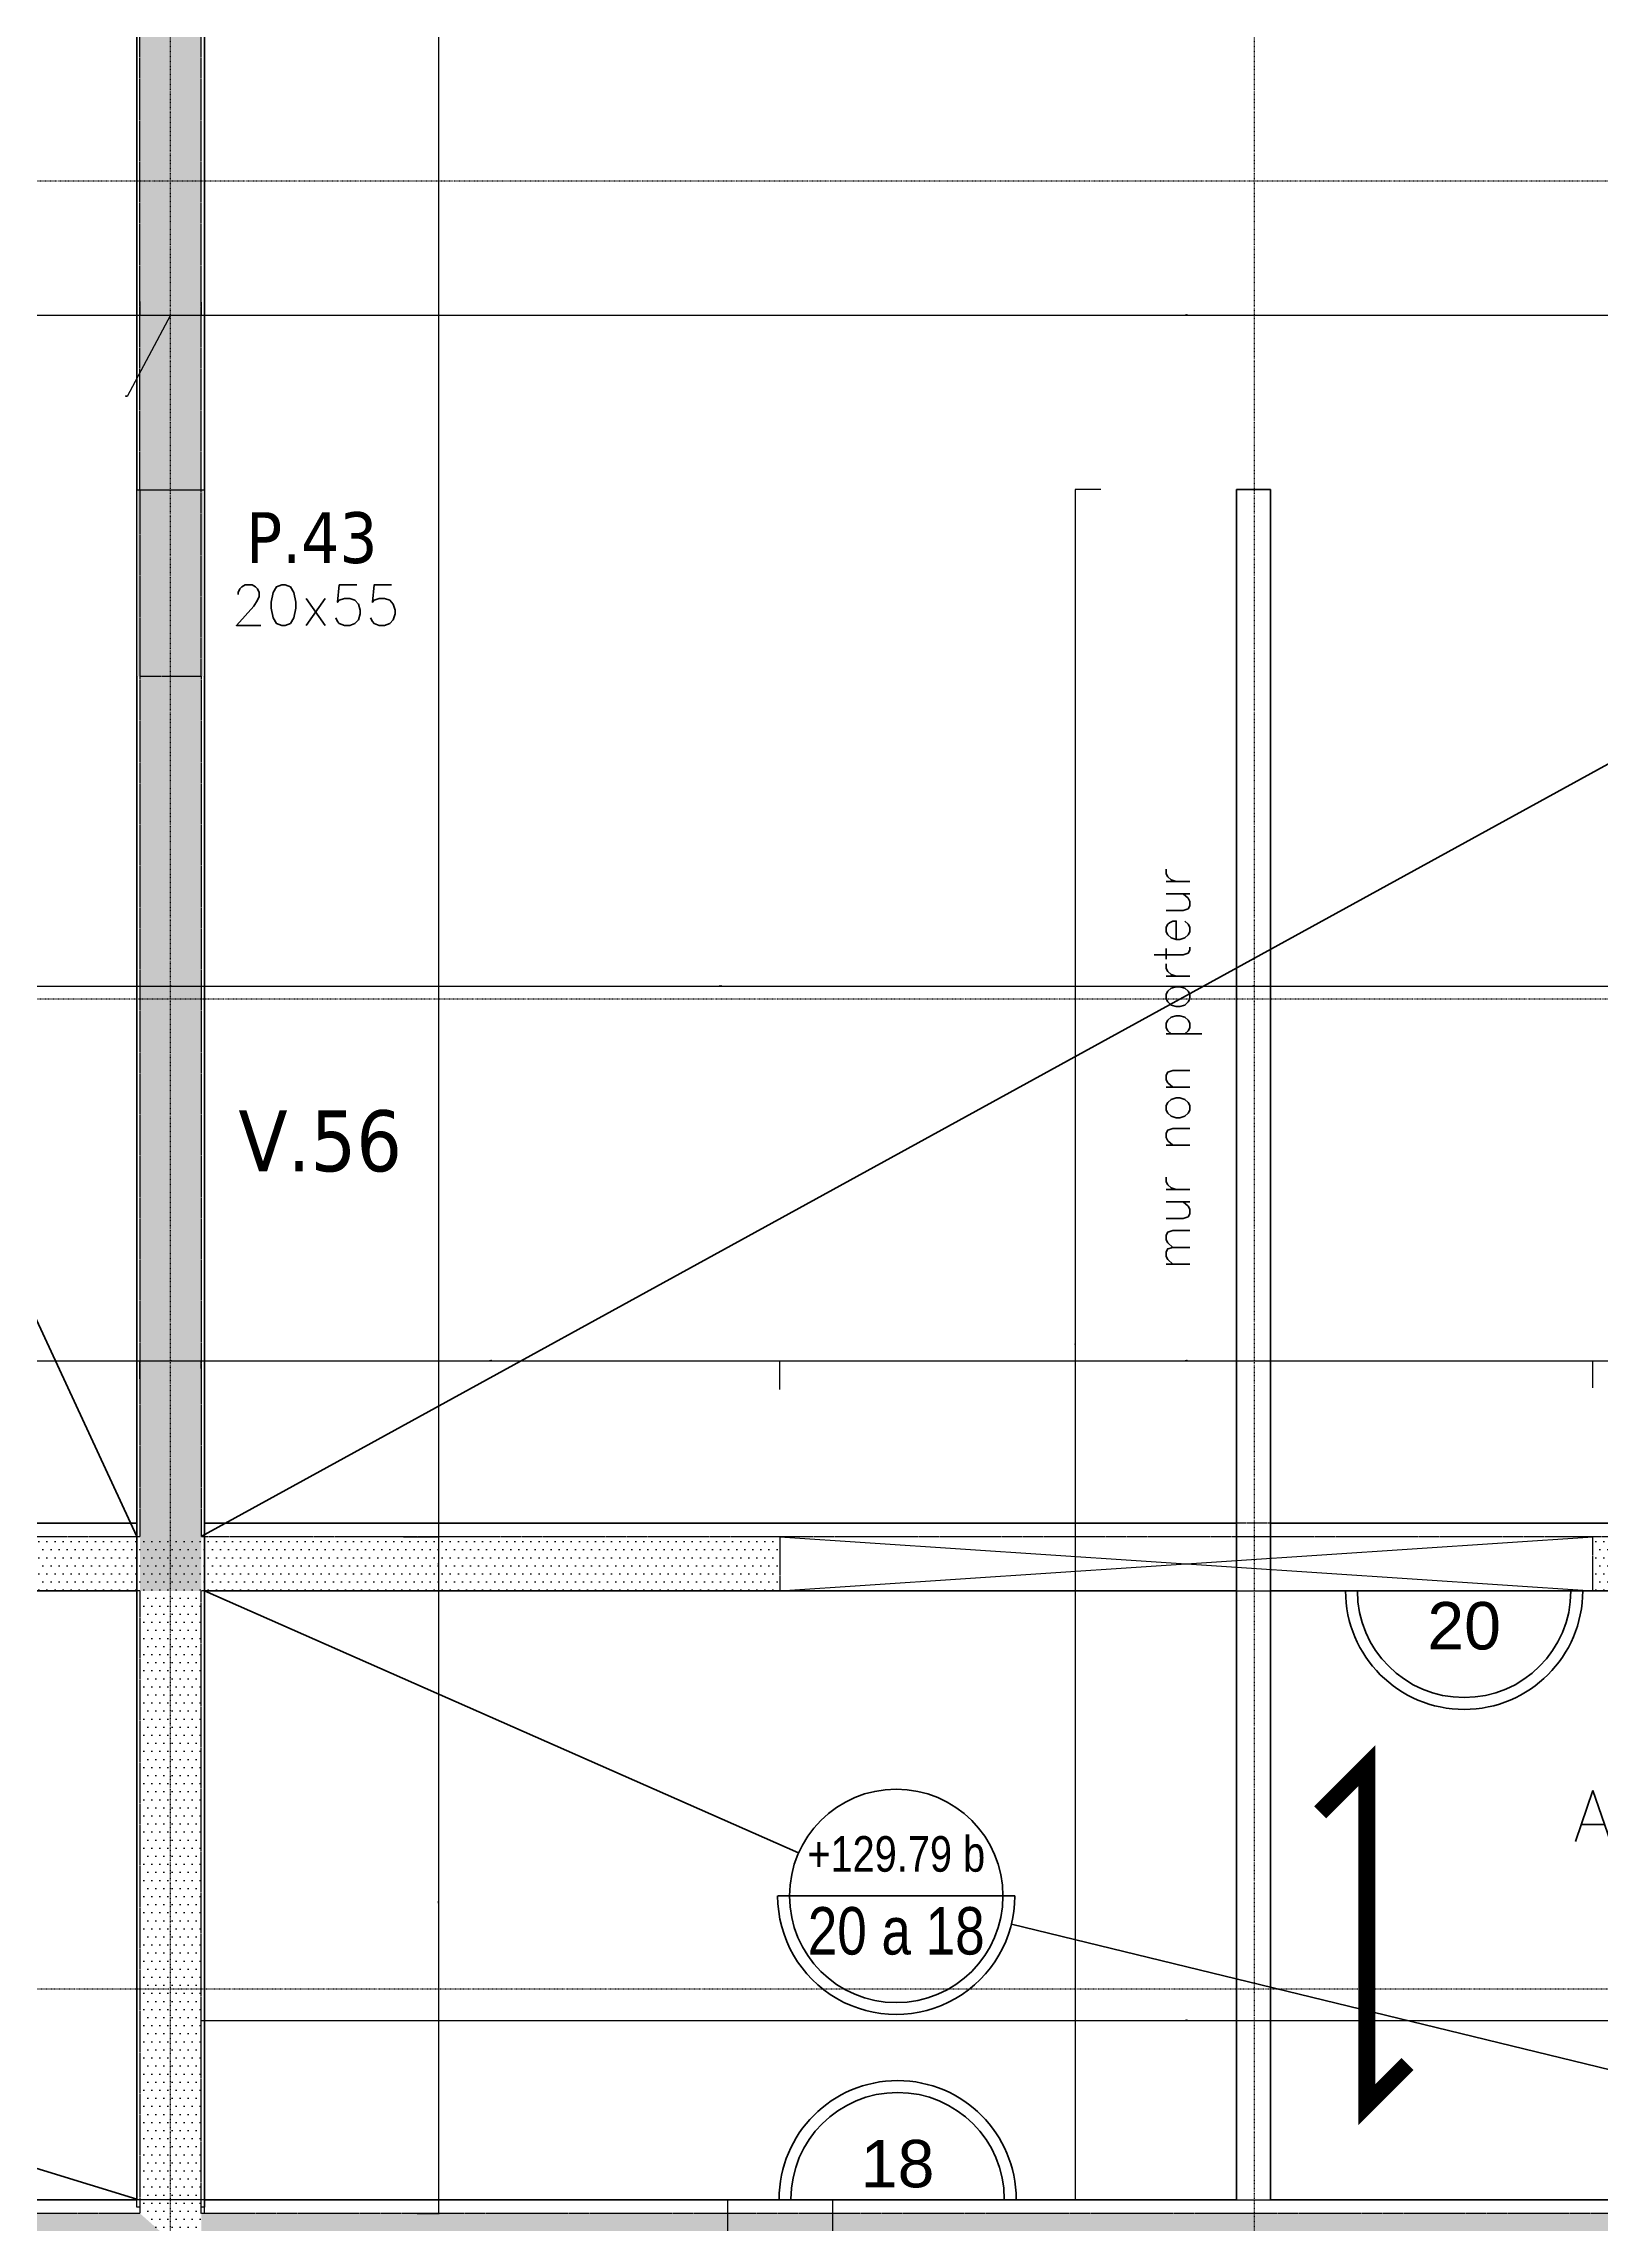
# Model space of a CAD drawing. Extents: x -12912 to 27386, y 1818 to 8189.
# Drawn here: x 2899 to 3359, y 5897 to 6540 of the extents above; entities that cross this region are included whole.
import ezdxf

# ---------------------------------------------------------------- set-up
doc = ezdxf.new("R2010")
doc.units = 0
doc.header["$MEASUREMENT"] = 0
for name, pattern in [('CACHE2', [4.7625, 3.175, -1.5875]), ('GrDotted', [0.4, 0.1, -0.1, 0.1, -0.1]), ('GrFeatureAxis', [0.85, 0.25, -0.2, 0.1, -0.2, 0.1]), ('STRICHPUNKT2_S11', [0.9, 0.7, -0.1, 0, -0.1])]:
    doc.linetypes.add(name, pattern=pattern)
doc.layers.get('0').update_dxf_attribs({"linetype": 'CONTINUOUS'})
doc.layers.get('DEFPOINTS').update_dxf_attribs({"linetype": 'CONTINUOUS'})
for name, color, linetype in [('K_ENT_M_Building_Coffrage PH Sous sol', 7, 'CONTINUOUS'), ('préfa v', 2, 'CONTINUOUS'), ('STR_AXES_REPERE', 1, 'CONTINUOUS'), ('STR_COTATION', 1, 'CONTINUOUS'), ('STR_OPENING', 161, 'CONTINUOUS'), ('STR_SURCH', 9, 'CACHE2'), ('STR_TXT', 102, 'CONTINUOUS'), ('STR_TXT_V', 102, 'CONTINUOUS')]:
    doc.layers.add(name, color=color, linetype=linetype)
for name, color, linetype, lineweight in [('STR_AXES', 4, 'STRICHPUNKT2_S11', 25), ('STR_dob_dalles', 130, 'CONTINUOUS', 35), ('STR_POUTRES', 102, 'CONTINUOUS', 35), ('STR_VOILES', 6, 'CONTINUOUS', 70)]:
    doc.layers.add(name, color=color, linetype=linetype, lineweight=lineweight)
doc.styles.add('EPAIS', font='TAHOMA.TTF')
doc.styles.add('FIN', font='romans.shx')
doc.styles.add('GrAnnotations', font='simplex.shx', dxfattribs={"height": 0.15})
doc.styles.add('GrDimensions', font='simplex.shx')
doc.dimstyles.new('GrDimensions', dxfattribs={"dimtxt": 0.09, "dimasz": 0.05, "dimexe": 0.07, "dimexo": 0, "dimgap": 0.05, "dimtad": 1, "dimzin": 0, "dimdsep": 46, "dimtxsty": 'GrDimensions', "dimblk": 'ARCHTICK', "dimblk1": 'ARCHTICK', "dimblk2": 'ARCHTICK', "dimcen": 0.09, "dimadec": 0, "dimazin": 0, "dimtfac": 1, "dimtdec": 4, "dimtmove": 0, "dimatfit": 3, "dimldrblk": 'OPEN30', "dimfxl": 0, "dimtolj": 1, "dimtzin": 0, "dimarcsym": 0})
pattern_1 = [(0, (5243.0074, 5883.9378), (1.190625, 2.38125), [0, -2.38125])]

# ---------------------------------------------------------------- blocks, each defined once
blk = doc.blocks.new('_ArchTick')
at = {"color": 0, "linetype": 'ByBlock', "const_width": 0.15}
blk.add_lwpolyline([(-0.5, -0.5), (0.5, 0.5)], dxfattribs=at)
blk = doc.blocks.new('*D128')
at = {"layer": 'DEFPOINTS', "color": 0, "linetype": 'Continuous'}
for p in [(2621.35, 6262.02), (2926.36, 6262.16), (2926.36, 6262.15)]:
    blk.add_point(p, dxfattribs=at)
at = {"layer": 'STR_COTATION', "color": 0, "linetype": 'Continuous', "lineweight": -2}
for p, q in [((2621.35, 6262.02), (2621.35, 6262.25)), ((2621.35, 6262.16), (2926.36, 6262.16)), ((2926.36, 6262.15), (2926.36, 6262.25))]:
    blk.add_line(p, q, dxfattribs=at)
at = {"layer": 'STR_COTATION', "color": 0, "linetype": 'Continuous', "lineweight": -2, "xscale": 0.065, "yscale": 0.065, "zscale": 0.065, "rotation": 180}
blk.add_blockref('_ArchTick', (2621.35, 6262.16), dxfattribs=at)
at = {"layer": 'STR_COTATION', "color": 0, "linetype": 'Continuous', "lineweight": -2, "xscale": 0.065, "yscale": 0.065, "zscale": 0.065}
blk.add_blockref('_ArchTick', (2926.36, 6262.16), dxfattribs=at)
at = {"layer": 'STR_COTATION', "color": 0, "linetype": 'Continuous', "lineweight": -3, "insert": (2773.86, 6262.28), "char_height": 0.117, "attachment_point": 5, "style": 'GrDimensions'}
blk.add_mtext('\\A1;305.01', dxfattribs=at)
blk = doc.blocks.new('_Open30')
at = {"color": 0, "linetype": 'ByBlock', "lineweight": -2}
for p, q in [((-1, 0.3), (0, 0)), ((0, 0), (-1, -0.3)), ((0, 0), (-1, 0))]:
    blk.add_line(p, q, dxfattribs=at)
blk = doc.blocks.new('*D129')
at = {"layer": 'DEFPOINTS', "color": 0, "linetype": 'Continuous'}
for p in [(2926.36, 6262.15), (2946.36, 6262.16), (2946.36, 6262.15)]:
    blk.add_point(p, dxfattribs=at)
at = {"layer": 'STR_COTATION', "color": 0, "linetype": 'Continuous', "lineweight": -2}
for p, q in [((2926.36, 6262.15), (2926.36, 6262.25)), ((2926.36, 6262.16), (2946.36, 6262.16)), ((2946.36, 6262.15), (2946.36, 6262.25))]:
    blk.add_line(p, q, dxfattribs=at)
at = {"layer": 'STR_COTATION', "color": 0, "linetype": 'Continuous', "lineweight": -2, "xscale": 0.065, "yscale": 0.065, "zscale": 0.065, "rotation": 180}
blk.add_blockref('_ArchTick', (2926.36, 6262.16), dxfattribs=at)
at = {"layer": 'STR_COTATION', "color": 0, "linetype": 'Continuous', "lineweight": -2, "xscale": 0.065, "yscale": 0.065, "zscale": 0.065}
blk.add_blockref('_ArchTick', (2946.36, 6262.16), dxfattribs=at)
at = {"layer": 'STR_COTATION', "color": 0, "linetype": 'Continuous', "lineweight": -3, "insert": (2936.36, 6262.28), "char_height": 0.117, "attachment_point": 5, "style": 'GrDimensions'}
blk.add_mtext('\\A1;2000', dxfattribs=at)
blk = doc.blocks.new('*D130')
at = {"layer": 'DEFPOINTS', "color": 0, "linetype": 'Continuous'}
for p in [(2946.36, 6262.15), (3251.01, 6262.16), (3251.01, 6262.16)]:
    blk.add_point(p, dxfattribs=at)
at = {"layer": 'STR_COTATION', "color": 0, "linetype": 'Continuous', "lineweight": -2}
for p, q in [((2946.36, 6262.15), (2946.36, 6262.25)), ((2946.36, 6262.16), (3251.01, 6262.16)), ((3251.01, 6262.16), (3251.01, 6262.25))]:
    blk.add_line(p, q, dxfattribs=at)
at = {"layer": 'STR_COTATION', "color": 0, "linetype": 'Continuous', "lineweight": -2, "xscale": 0.065, "yscale": 0.065, "zscale": 0.065, "rotation": 180}
blk.add_blockref('_ArchTick', (2946.36, 6262.16), dxfattribs=at)
at = {"layer": 'STR_COTATION', "color": 0, "linetype": 'Continuous', "lineweight": -2, "xscale": 0.065, "yscale": 0.065, "zscale": 0.065}
blk.add_blockref('_ArchTick', (3251.01, 6262.16), dxfattribs=at)
at = {"layer": 'STR_COTATION', "color": 0, "linetype": 'Continuous', "lineweight": -3, "insert": (3098.68, 6262.28), "char_height": 0.117, "attachment_point": 5, "style": 'GrDimensions'}
blk.add_mtext('\\A1;304.65', dxfattribs=at)
blk = doc.blocks.new('*D131')
at = {"layer": 'DEFPOINTS', "color": 0, "linetype": 'Continuous'}
for p in [(3251.01, 6262.16), (3261.01, 6262.16), (3261.01, 6262.16)]:
    blk.add_point(p, dxfattribs=at)
at = {"layer": 'STR_COTATION', "color": 0, "linetype": 'Continuous', "lineweight": -2}
for p, q in [((3251.01, 6262.16), (3251.01, 6262.25)), ((3251.01, 6262.16), (3261.01, 6262.16)), ((3261.01, 6262.16), (3261.01, 6262.25))]:
    blk.add_line(p, q, dxfattribs=at)
at = {"layer": 'STR_COTATION', "color": 0, "linetype": 'Continuous', "lineweight": -2, "xscale": 0.065, "yscale": 0.065, "zscale": 0.065, "rotation": 180}
blk.add_blockref('_ArchTick', (3251.01, 6262.16), dxfattribs=at)
at = {"layer": 'STR_COTATION', "color": 0, "linetype": 'Continuous', "lineweight": -2, "xscale": 0.065, "yscale": 0.065, "zscale": 0.065}
blk.add_blockref('_ArchTick', (3261.01, 6262.16), dxfattribs=at)
at = {"layer": 'STR_COTATION', "color": 0, "linetype": 'Continuous', "lineweight": -3, "insert": (3256.01, 6262.28), "char_height": 0.117, "attachment_point": 5, "style": 'GrDimensions'}
blk.add_mtext('\\A1;1000', dxfattribs=at)
blk = doc.blocks.new('*D132')
at = {"layer": 'DEFPOINTS', "color": 0, "linetype": 'Continuous'}
for p in [(3261.01, 6262.16), (3526.01, 6262.16), (3526.01, 6262.16)]:
    blk.add_point(p, dxfattribs=at)
at = {"layer": 'STR_COTATION', "color": 0, "linetype": 'Continuous', "lineweight": -2}
for p, q in [((3261.01, 6262.16), (3261.01, 6262.25)), ((3261.01, 6262.16), (3526.01, 6262.16)), ((3526.01, 6262.16), (3526.01, 6262.25))]:
    blk.add_line(p, q, dxfattribs=at)
at = {"layer": 'STR_COTATION', "color": 0, "linetype": 'Continuous', "lineweight": -2, "xscale": 0.065, "yscale": 0.065, "zscale": 0.065, "rotation": 180}
blk.add_blockref('_ArchTick', (3261.01, 6262.16), dxfattribs=at)
at = {"layer": 'STR_COTATION', "color": 0, "linetype": 'Continuous', "lineweight": -2, "xscale": 0.065, "yscale": 0.065, "zscale": 0.065}
blk.add_blockref('_ArchTick', (3526.01, 6262.16), dxfattribs=at)
at = {"layer": 'STR_COTATION', "color": 0, "linetype": 'Continuous', "lineweight": -3, "insert": (3393.51, 6262.28), "char_height": 0.117, "attachment_point": 5, "style": 'GrDimensions'}
blk.add_mtext('\\A1;265.00', dxfattribs=at)
blk = doc.blocks.new('*D202')
at = {"layer": 'DEFPOINTS', "color": 0, "linetype": 'Continuous'}
for p in [(2344.36, 6466.05), (2927.31, 6464.24), (2927.31, 6460.28)]:
    blk.add_point(p, dxfattribs=at)
at = {"layer": 'STR_COTATION', "color": 0, "linetype": 'Continuous', "lineweight": -2}
for p, q in [((2344.36, 6466.05), (2344.36, 6460.19)), ((2927.31, 6464.24), (2927.31, 6460.19)), ((2344.36, 6460.28), (2927.31, 6460.28))]:
    blk.add_line(p, q, dxfattribs=at)
at = {"layer": 'STR_COTATION', "color": 0, "linetype": 'Continuous', "lineweight": -2, "xscale": 0.065, "yscale": 0.065, "zscale": 0.065, "rotation": 180}
blk.add_blockref('_ArchTick', (2344.36, 6460.28), dxfattribs=at)
at = {"layer": 'STR_COTATION', "color": 0, "linetype": 'Continuous', "lineweight": -2, "xscale": 0.065, "yscale": 0.065, "zscale": 0.065}
blk.add_blockref('_ArchTick', (2927.31, 6460.28), dxfattribs=at)
at = {"layer": 'STR_COTATION', "color": 0, "linetype": 'Continuous', "lineweight": -3, "insert": (2635.83, 6460.4), "char_height": 0.117, "attachment_point": 5, "style": 'GrDimensions'}
blk.add_mtext('\\A1;582.95', dxfattribs=at)
blk = doc.blocks.new('*D203')
at = {"layer": 'DEFPOINTS', "color": 0, "linetype": 'Continuous'}
for p in [(2927.31, 6464.24), (2945.41, 6464.07), (2945.41, 6460.28)]:
    blk.add_point(p, dxfattribs=at)
at = {"layer": 'STR_COTATION', "color": 0, "linetype": 'Continuous', "lineweight": -2}
for p, q in [((2927.31, 6464.24), (2927.31, 6460.19)), ((2945.41, 6464.07), (2945.41, 6460.19)), ((2936.36, 6460.28), (2923.48, 6436.23)), ((2927.31, 6460.28), (2945.41, 6460.28)), ((2923.48, 6436.23), (2922.99, 6436.23))]:
    blk.add_line(p, q, dxfattribs=at)
at = {"layer": 'STR_COTATION', "color": 0, "linetype": 'Continuous', "lineweight": -2, "xscale": 0.065, "yscale": 0.065, "zscale": 0.065, "rotation": 180}
blk.add_blockref('_ArchTick', (2927.31, 6460.28), dxfattribs=at)
at = {"layer": 'STR_COTATION', "color": 0, "linetype": 'Continuous', "lineweight": -2, "xscale": 0.065, "yscale": 0.065, "zscale": 0.065}
blk.add_blockref('_ArchTick', (2945.41, 6460.28), dxfattribs=at)
at = {"layer": 'STR_COTATION', "color": 0, "linetype": 'Continuous', "lineweight": -3, "insert": (2923.24, 6436.35), "char_height": 0.117, "attachment_point": 5, "style": 'GrDimensions'}
blk.add_mtext('\\A1;1810', dxfattribs=at)
blk = doc.blocks.new('*D204')
at = {"layer": 'DEFPOINTS', "color": 0, "linetype": 'Continuous'}
for p in [(2945.41, 6464.07), (3526.96, 6464.92), (3526.96, 6460.28)]:
    blk.add_point(p, dxfattribs=at)
at = {"layer": 'STR_COTATION', "color": 0, "linetype": 'Continuous', "lineweight": -2}
for p, q in [((2945.41, 6464.07), (2945.41, 6460.19)), ((3526.96, 6464.92), (3526.96, 6460.19)), ((2945.41, 6460.28), (3526.96, 6460.28))]:
    blk.add_line(p, q, dxfattribs=at)
at = {"layer": 'STR_COTATION', "color": 0, "linetype": 'Continuous', "lineweight": -2, "xscale": 0.065, "yscale": 0.065, "zscale": 0.065, "rotation": 180}
blk.add_blockref('_ArchTick', (2945.41, 6460.28), dxfattribs=at)
at = {"layer": 'STR_COTATION', "color": 0, "linetype": 'Continuous', "lineweight": -2, "xscale": 0.065, "yscale": 0.065, "zscale": 0.065}
blk.add_blockref('_ArchTick', (3526.96, 6460.28), dxfattribs=at)
at = {"layer": 'STR_COTATION', "color": 0, "linetype": 'Continuous', "lineweight": -3, "insert": (3236.18, 6460.4), "char_height": 0.117, "attachment_point": 5, "style": 'GrDimensions'}
blk.add_mtext('\\A1;581.55', dxfattribs=at)
blk = doc.blocks.new('*D253')
at = {"layer": 'DEFPOINTS', "color": 0, "linetype": 'Continuous'}
for p in [(3526.96, 5956.91), (2945.41, 5949.36), (3526.96, 5951.97)]:
    blk.add_point(p, dxfattribs=at)
at = {"layer": 'STR_COTATION', "color": 0, "linetype": 'Continuous', "lineweight": -2}
for p, q in [((2945.41, 5949.36), (2945.41, 5957)), ((2945.41, 5956.91), (3526.96, 5956.91)), ((3526.96, 5951.97), (3526.96, 5957))]:
    blk.add_line(p, q, dxfattribs=at)
at = {"layer": 'STR_COTATION', "color": 0, "linetype": 'Continuous', "lineweight": -2, "xscale": 0.065, "yscale": 0.065, "zscale": 0.065, "rotation": 180}
blk.add_blockref('_ArchTick', (2945.41, 5956.91), dxfattribs=at)
at = {"layer": 'STR_COTATION', "color": 0, "linetype": 'Continuous', "lineweight": -2, "xscale": 0.065, "yscale": 0.065, "zscale": 0.065}
blk.add_blockref('_ArchTick', (3526.96, 5956.91), dxfattribs=at)
at = {"layer": 'STR_COTATION', "color": 0, "linetype": 'Continuous', "lineweight": -3, "insert": (3236.18, 5957.03), "char_height": 0.117, "attachment_point": 5, "style": 'GrDimensions'}
blk.add_mtext('\\A1;581.55', dxfattribs=at)
blk = doc.blocks.new('*D295')
at = {"layer": 'DEFPOINTS', "color": 0, "linetype": 'Continuous'}
for p in [(2927.31, 6151.6), (2755.86, 6144.57), (2927.31, 6146.24)]:
    blk.add_point(p, dxfattribs=at)
at = {"layer": 'STR_COTATION', "color": 0, "linetype": 'Continuous', "lineweight": -2}
for p, q in [((2755.86, 6144.57), (2755.86, 6151.69)), ((2755.86, 6151.6), (2927.31, 6151.6)), ((2927.31, 6146.24), (2927.31, 6151.69))]:
    blk.add_line(p, q, dxfattribs=at)
at = {"layer": 'STR_COTATION', "color": 0, "linetype": 'Continuous', "lineweight": -2, "xscale": 0.065, "yscale": 0.065, "zscale": 0.065, "rotation": 180}
blk.add_blockref('_ArchTick', (2755.86, 6151.6), dxfattribs=at)
at = {"layer": 'STR_COTATION', "color": 0, "linetype": 'Continuous', "lineweight": -2, "xscale": 0.065, "yscale": 0.065, "zscale": 0.065}
blk.add_blockref('_ArchTick', (2927.31, 6151.6), dxfattribs=at)
at = {"layer": 'STR_COTATION', "color": 0, "linetype": 'Continuous', "lineweight": -3, "insert": (2841.59, 6151.72), "char_height": 0.117, "attachment_point": 5, "style": 'GrDimensions'}
blk.add_mtext('\\A1;171.45', dxfattribs=at)
blk = doc.blocks.new('*D296')
at = {"layer": 'DEFPOINTS', "color": 0, "linetype": 'Continuous'}
for p in [(2945.41, 6151.6), (2945.41, 6149.3), (2927.31, 6146.24)]:
    blk.add_point(p, dxfattribs=at)
at = {"layer": 'STR_COTATION', "color": 0, "linetype": 'Continuous', "lineweight": -2}
for p, q in [((2927.31, 6146.24), (2927.31, 6151.69)), ((2927.31, 6151.6), (2945.41, 6151.6)), ((2945.41, 6149.3), (2945.41, 6151.69))]:
    blk.add_line(p, q, dxfattribs=at)
at = {"layer": 'STR_COTATION', "color": 0, "linetype": 'Continuous', "lineweight": -2, "xscale": 0.065, "yscale": 0.065, "zscale": 0.065, "rotation": 180}
blk.add_blockref('_ArchTick', (2927.31, 6151.6), dxfattribs=at)
at = {"layer": 'STR_COTATION', "color": 0, "linetype": 'Continuous', "lineweight": -2, "xscale": 0.065, "yscale": 0.065, "zscale": 0.065}
blk.add_blockref('_ArchTick', (2945.41, 6151.6), dxfattribs=at)
at = {"layer": 'STR_COTATION', "color": 0, "linetype": 'Continuous', "lineweight": -3, "insert": (2936.36, 6151.72), "char_height": 0.117, "attachment_point": 5, "style": 'GrDimensions'}
blk.add_mtext('\\A1;1810', dxfattribs=at)
blk = doc.blocks.new('*D297')
at = {"layer": 'DEFPOINTS', "color": 0, "linetype": 'Continuous'}
for p in [(2945.41, 6149.3), (3116.18, 6151.6), (3116.18, 6143.09)]:
    blk.add_point(p, dxfattribs=at)
at = {"layer": 'STR_COTATION', "color": 0, "linetype": 'Continuous', "lineweight": -2}
for p, q in [((2945.41, 6149.3), (2945.41, 6151.69)), ((2945.41, 6151.6), (3116.18, 6151.6)), ((3116.18, 6143.09), (3116.18, 6151.69))]:
    blk.add_line(p, q, dxfattribs=at)
at = {"layer": 'STR_COTATION', "color": 0, "linetype": 'Continuous', "lineweight": -2, "xscale": 0.065, "yscale": 0.065, "zscale": 0.065, "rotation": 180}
blk.add_blockref('_ArchTick', (2945.41, 6151.6), dxfattribs=at)
at = {"layer": 'STR_COTATION', "color": 0, "linetype": 'Continuous', "lineweight": -2, "xscale": 0.065, "yscale": 0.065, "zscale": 0.065}
blk.add_blockref('_ArchTick', (3116.18, 6151.6), dxfattribs=at)
at = {"layer": 'STR_COTATION', "color": 0, "linetype": 'Continuous', "lineweight": -3, "insert": (3030.8, 6151.72), "char_height": 0.117, "attachment_point": 5, "style": 'GrDimensions'}
blk.add_mtext('\\A1;170.78', dxfattribs=at)
blk = doc.blocks.new('*D298')
at = {"layer": 'DEFPOINTS', "color": 0, "linetype": 'Continuous'}
for p in [(3356.18, 6151.6), (3116.18, 6143.09), (3356.18, 6143.66)]:
    blk.add_point(p, dxfattribs=at)
at = {"layer": 'STR_COTATION', "color": 0, "linetype": 'Continuous', "lineweight": -2}
for p, q in [((3116.18, 6143.09), (3116.18, 6151.69)), ((3116.18, 6151.6), (3356.18, 6151.6)), ((3356.18, 6143.66), (3356.18, 6151.69))]:
    blk.add_line(p, q, dxfattribs=at)
at = {"layer": 'STR_COTATION', "color": 0, "linetype": 'Continuous', "lineweight": -2, "xscale": 0.065, "yscale": 0.065, "zscale": 0.065, "rotation": 180}
blk.add_blockref('_ArchTick', (3116.18, 6151.6), dxfattribs=at)
at = {"layer": 'STR_COTATION', "color": 0, "linetype": 'Continuous', "lineweight": -2, "xscale": 0.065, "yscale": 0.065, "zscale": 0.065}
blk.add_blockref('_ArchTick', (3356.18, 6151.6), dxfattribs=at)
at = {"layer": 'STR_COTATION', "color": 0, "linetype": 'Continuous', "lineweight": -3, "insert": (3236.18, 6151.72), "char_height": 0.117, "attachment_point": 5, "style": 'GrDimensions'}
blk.add_mtext('\\A1;240.00', dxfattribs=at)
blk = doc.blocks.new('*D299')
at = {"layer": 'DEFPOINTS', "color": 0, "linetype": 'Continuous'}
for p in [(3526.96, 6151.6), (3356.18, 6143.66), (3526.96, 6146.09)]:
    blk.add_point(p, dxfattribs=at)
at = {"layer": 'STR_COTATION', "color": 0, "linetype": 'Continuous', "lineweight": -2}
for p, q in [((3356.18, 6143.66), (3356.18, 6151.69)), ((3356.18, 6151.6), (3526.96, 6151.6)), ((3526.96, 6146.09), (3526.96, 6151.69))]:
    blk.add_line(p, q, dxfattribs=at)
at = {"layer": 'STR_COTATION', "color": 0, "linetype": 'Continuous', "lineweight": -2, "xscale": 0.065, "yscale": 0.065, "zscale": 0.065, "rotation": 180}
blk.add_blockref('_ArchTick', (3356.18, 6151.6), dxfattribs=at)
at = {"layer": 'STR_COTATION', "color": 0, "linetype": 'Continuous', "lineweight": -2, "xscale": 0.065, "yscale": 0.065, "zscale": 0.065}
blk.add_blockref('_ArchTick', (3526.96, 6151.6), dxfattribs=at)
at = {"layer": 'STR_COTATION', "color": 0, "linetype": 'Continuous', "lineweight": -3, "insert": (3441.57, 6151.72), "char_height": 0.117, "attachment_point": 5, "style": 'GrDimensions'}
blk.add_mtext('\\A1;170.78', dxfattribs=at)
blk = doc.blocks.new('*D301')
at = {"layer": 'DEFPOINTS', "color": 0, "linetype": 'Continuous'}
for p in [(3009.12, 6083.69), (3015.56, 6083.69), (3009.12, 5899.91)]:
    blk.add_point(p, dxfattribs=at)
at = {"layer": 'STR_COTATION', "color": 0, "linetype": 'Continuous', "lineweight": -2}
for p, q in [((3009.12, 6083.69), (3015.65, 6083.69)), ((3015.56, 5899.91), (3015.56, 6083.69)), ((3009.12, 5899.91), (3015.65, 5899.91))]:
    blk.add_line(p, q, dxfattribs=at)
at = {"layer": 'STR_COTATION', "color": 0, "linetype": 'Continuous', "lineweight": -2, "xscale": 0.065, "yscale": 0.065, "zscale": 0.065}
for p, rotation in [((3015.56, 6083.69), 90), ((3015.56, 5899.91), 270)]:
    blk.add_blockref('_ArchTick', p, dxfattribs=dict(at, rotation=rotation))
at = {"layer": 'STR_COTATION', "color": 0, "linetype": 'Continuous', "lineweight": -3, "insert": (3015.43, 5991.8), "char_height": 0.117, "attachment_point": 5, "rotation": 90, "style": 'GrDimensions'}
blk.add_mtext('\\A1;183.77', dxfattribs=at)
blk = doc.blocks.new('*D302')
at = {"layer": 'DEFPOINTS', "color": 0, "linetype": 'Continuous'}
for p in [(3005.1, 6099.69), (3015.56, 6099.69), (3009.12, 6083.69)]:
    blk.add_point(p, dxfattribs=at)
at = {"layer": 'STR_COTATION', "color": 0, "linetype": 'Continuous', "lineweight": -2}
for p, q in [((3005.1, 6099.69), (3015.65, 6099.69)), ((3015.56, 6083.69), (3015.56, 6099.69)), ((3009.12, 6083.69), (3015.65, 6083.69))]:
    blk.add_line(p, q, dxfattribs=at)
at = {"layer": 'STR_COTATION', "color": 0, "linetype": 'Continuous', "lineweight": -2, "xscale": 0.065, "yscale": 0.065, "zscale": 0.065}
for p, rotation in [((3015.56, 6099.69), 90), ((3015.56, 6083.69), 270)]:
    blk.add_blockref('_ArchTick', p, dxfattribs=dict(at, rotation=rotation))
at = {"layer": 'STR_COTATION', "color": 0, "linetype": 'Continuous', "lineweight": -3, "insert": (3015.43, 6091.69), "char_height": 0.117, "attachment_point": 5, "rotation": 90, "style": 'GrDimensions'}
blk.add_mtext('\\A1;1600', dxfattribs=at)
blk = doc.blocks.new('*D303')
at = {"layer": 'DEFPOINTS', "color": 0, "linetype": 'Continuous'}
for p in [(3010.66, 7104.31), (3015.56, 7104.31), (3005.1, 6099.69)]:
    blk.add_point(p, dxfattribs=at)
at = {"layer": 'STR_COTATION', "color": 0, "linetype": 'Continuous', "lineweight": -2}
for p, q in [((3010.66, 7104.31), (3015.65, 7104.31)), ((3015.56, 6099.69), (3015.56, 7104.31)), ((3005.1, 6099.69), (3015.65, 6099.69))]:
    blk.add_line(p, q, dxfattribs=at)
at = {"layer": 'STR_COTATION', "color": 0, "linetype": 'Continuous', "lineweight": -2, "xscale": 0.065, "yscale": 0.065, "zscale": 0.065}
for p, rotation in [((3015.56, 7104.31), 90), ((3015.56, 6099.69), 270)]:
    blk.add_blockref('_ArchTick', p, dxfattribs=dict(at, rotation=rotation))
at = {"layer": 'STR_COTATION', "color": 0, "linetype": 'Continuous', "lineweight": -3, "insert": (3015.43, 6602), "char_height": 0.117, "attachment_point": 5, "rotation": 90, "style": 'GrDimensions'}
blk.add_mtext('\\A1;1004.63', dxfattribs=at)
blk = doc.blocks.new('*D347')
at = {"layer": 'DEFPOINTS', "color": 0, "linetype": 'Continuous'}
for p in [(3203.48, 6408.81), (3210.92, 6408.81), (3210.92, 5903.92)]:
    blk.add_point(p, dxfattribs=at)
at = {"layer": 'STR_COTATION', "color": 0, "linetype": 'Continuous', "lineweight": -2}
for p, q in [((3210.92, 6408.81), (3203.39, 6408.81)), ((3203.48, 5903.92), (3203.48, 6408.81)), ((3210.92, 5903.92), (3203.39, 5903.92))]:
    blk.add_line(p, q, dxfattribs=at)
at = {"layer": 'STR_COTATION', "color": 0, "linetype": 'Continuous', "lineweight": -2, "xscale": 0.065, "yscale": 0.065, "zscale": 0.065}
for p, rotation in [((3203.48, 6408.81), 90), ((3203.48, 5903.92), 270)]:
    blk.add_blockref('_ArchTick', p, dxfattribs=dict(at, rotation=rotation))
at = {"layer": 'STR_COTATION', "color": 0, "linetype": 'Continuous', "lineweight": -3, "insert": (3203.35, 6156.36), "char_height": 0.117, "attachment_point": 5, "rotation": 90, "style": 'GrDimensions'}
blk.add_mtext('\\A1;504.89', dxfattribs=at)

msp = doc.modelspace()

# ---------------------------------------------------------------- hatches: boundary and pattern name
at = {"layer": 'STR_AXES_REPERE', "linetype": 'Continuous'}
msp.add_hatch(color=256, dxfattribs=at).paths.add_polyline_path([(2926.361, 6353.658), (2926.361, 6408.658), (2946.361, 6408.658), (2946.361, 6353.658)])
at = {"layer": 'STR_SURCH', "linetype": 'Continuous'}
h = msp.add_hatch(dxfattribs=at)
h.set_pattern_fill('DOTS', color=256, scale=1.5, style=0)
h.set_pattern_definition(pattern_1)
h.paths.add_polyline_path([(2927.311, 7206.31), (2945.408, 7206.31), (2945.408, 7347.02), (2927.311, 7347.02)])
h.paths.add_polyline_path([(2945.408, 7104.31), (2927.311, 7104.31), (2927.311, 6083.685), (2945.408, 6083.685)])
h = msp.add_hatch(dxfattribs=at)
h.set_pattern_fill('DOTS', color=256, scale=1.5, style=0)
h.set_pattern_definition(pattern_1)
h.paths.add_polyline_path([(2755.86, 6083.685), (2945.36, 6083.685), (2945.36, 6099.685), (2755.86, 6099.685)])
h = msp.add_hatch(dxfattribs=at)
h.set_pattern_fill('DOTS', color=256, scale=1.5, style=0)
h.set_pattern_definition(pattern_1)
h.paths.add_polyline_path([(2945.408, 6083.685), (3116.183, 6083.685), (3116.183, 6099.685), (2945.408, 6099.685), (2927.311, 6099.685)])
h = msp.add_hatch(dxfattribs=at)
h.set_pattern_fill('DOTS', color=256, scale=1.5, style=0)
h.set_pattern_definition(pattern_1)
h.paths.add_polyline_path([(2927.311, 6099.685), (2927.311, 5899.914), (2945.408, 5883.914), (2945.408, 6083.685)])
h = msp.add_hatch(dxfattribs=at)
h.set_pattern_fill('DOTS', color=256, scale=1.5, style=0)
h.set_pattern_definition(pattern_1)
h.paths.add_polyline_path([(3356.183, 6083.685), (3545.056, 6083.685), (3545.056, 6099.685), (3356.183, 6099.685)])
h = msp.add_hatch(dxfattribs=at)
h.set_pattern_fill('DOTS', color=256, scale=1.5, style=0)
h.set_pattern_definition(pattern_1)
h.paths.add_polyline_path([(2328.359, 5883.914), (2945.408, 5883.914), (2927.311, 5899.914), (2344.359, 5899.914)])
h = msp.add_hatch(dxfattribs=at)
h.set_pattern_fill('DOTS', color=256, scale=1.5, style=0)
h.set_pattern_definition(pattern_1)
h.paths.add_polyline_path([(3527.007, 5899.914), (2945.408, 5899.914), (2945.408, 5883.914), (3527.007, 5883.914)])

# ---------------------------------------------------------------- linework, layer by layer
at = {"color": 1, "linetype": 'ByBlock', "const_width": 5}
for points in [[(3289.471, 5982.061), (3289.471, 6032.061), (3275.718, 6018.307)], [(3301.462, 5944.051), (3289.471, 5932.061), (3289.471, 5982.061)]]:
    msp.add_lwpolyline(points, dxfattribs=at)
at = {"layer": 'K_ENT_M_Building_Coffrage PH Sous sol', "color": 7, "linetype": 'GrFeatureAxis'}
for points in [[(-1174.64, 6258.483), (7646.442, 6258.483)], [(-115.376, 5966.258), (3609.113, 5966.258)]]:
    msp.add_lwpolyline(points, dxfattribs=at)
at = {"layer": 'préfa v'}
for points in [[(2771.858, 5903.914), (2771.858, 5889.914), (2756.858, 5889.914), (2756.858, 5883.914), (3115.858, 5883.914), (3115.858, 5889.914), (3100.858, 5889.914), (3100.858, 5903.914)], [(3380.858, 5903.914), (3380.858, 5889.914), (3395.858, 5889.914), (3395.858, 5883.914), (3116.858, 5883.914), (3116.858, 5889.914), (3131.858, 5889.914), (3131.858, 5903.914)]]:
    msp.add_lwpolyline(points, close=True, dxfattribs=at)
at = {"layer": 'STR_AXES', "linetype": 'GrFeatureAxis'}
for p, q in [((2936.36, 5622.963), (2936.36, 8022.963)), ((3256.36, 5622.963), (3256.36, 8022.963)), ((-1309.741, 6499.914), (7906.576, 6499.914))]:
    msp.add_line(p, q, dxfattribs=at)
at = {"layer": 'STR_AXES_REPERE', "linetype": 'Continuous'}
for p, q in [((2926.361, 6408.658), (2946.361, 6408.658)), ((2926.361, 6353.658), (2926.361, 6408.658)), ((2946.361, 6408.658), (2946.361, 6353.658))]:
    msp.add_line(p, q, dxfattribs=at)
at = {"layer": 'STR_dob_dalles', "linetype": 'Continuous', "lineweight": 35}
for p, q in [((2652.075, 6691.62), (2926.36, 6099.709)), ((2945.408, 6099.709), (3717.572, 6523.771)), ((3121.735, 6006.366), (2946.36, 6083.709)), ((3115.557, 5993.653), (3185.557, 5993.657)), ((2670.817, 5982.635), (2926.36, 5904.133)), ((3184.561, 5985.366), (3526.007, 5902.132))]:
    msp.add_line(p, q, dxfattribs=at)
for centre, major_axis, start_param, end_param in [((3318.208, 6083.709), (24.749, 24.749), 2.3561945, 5.4977871), ((3318.208, 6083.709), (-22.274, 22.274), 7.0685835, 10.2101761), ((3150.557, 5993.655), (22.274, 22.274), 5.497787143782137, 11.78097245096172), ((3150.557, 5993.655), (24.749, 24.749), 2.3562542, 5.4978469)]:
    msp.add_ellipse(centre, major_axis=major_axis, ratio=1, start_param=start_param, end_param=end_param, dxfattribs=at)
at = {"layer": 'STR_dob_dalles', "linetype": 'Continuous', "lineweight": 35, "extrusion": (0, 0, -1)}
for major_axis, start_param, end_param in [((24.749, -24.749), 2.3561945, 5.4977871), ((-22.274, -22.274), 7.0685835, 10.2101761)]:
    msp.add_ellipse((3150.968, 5904.135), major_axis=major_axis, ratio=1, start_param=start_param, end_param=end_param, dxfattribs=at)
at = {"layer": 'STR_OPENING', "linetype": 'Continuous'}
for p, q in [((3116.183, 6083.685), (3356.183, 6099.685)), ((3116.183, 6099.685), (3356.183, 6083.685)), ((3236.183, 6083.685), (3236.183, 6083.685)), ((3236.183, 6083.685), (3236.183, 6083.685))]:
    msp.add_line(p, q, dxfattribs=at)
at = {"layer": 'STR_POUTRES', "linetype": 'Continuous'}
for p, q in [((2926.361, 6408.658), (2926.361, 6908.81)), ((2946.361, 6908.81), (2946.361, 6408.658)), ((2621.342, 6103.688), (2926.36, 6103.688)), ((2946.361, 6103.688), (3251.007, 6103.688)), ((3261.007, 6103.688), (3526.006, 6103.688)), ((2926.36, 6083.685), (2621.34, 6083.685)), ((3251.007, 6083.685), (2946.361, 6083.685)), ((3526.006, 6083.685), (3261.007, 6083.685))]:
    msp.add_line(p, q, dxfattribs=at)
at = {"layer": 'STR_SURCH', "linetype": 'GrDotted'}
for p, q in [((2927.311, 6408.658), (2927.311, 6908.81)), ((2945.408, 6408.658), (2945.408, 6908.81)), ((2927.311, 6408.658), (2927.311, 6353.658)), ((2945.408, 6353.658), (2945.408, 6408.658)), ((2927.311, 6353.658), (2927.311, 6099.685)), ((2945.408, 6353.658), (2945.408, 6099.685)), ((2926.359, 6099.685), (2755.86, 6099.685)), ((3116.183, 6099.685), (2946.361, 6099.685)), ((3356.183, 6099.685), (3116.183, 6099.685)), ((3526.006, 6099.685), (3356.183, 6099.685)), ((2927.311, 6083.685), (2927.311, 5899.914)), ((2945.408, 5899.914), (2945.408, 6083.685)), ((2927.311, 5899.914), (2344.359, 5899.914)), ((3526.959, 5899.914), (2946.36, 5899.914))]:
    msp.add_line(p, q, dxfattribs=at)
at = {"layer": 'STR_SURCH', "linetype": 'GrDotted', "ltscale": 0.25}
for p, q in [((2927.311, 6353.658), (2945.408, 6353.658)), ((3261.007, 6103.688), (3251.007, 6103.688)), ((3116.183, 6099.685), (3116.183, 6083.685)), ((3356.183, 6083.685), (3356.183, 6099.685)), ((3251.007, 6083.685), (3261.007, 6083.685)), ((3251.007, 5903.916), (3261.007, 5903.916))]:
    msp.add_line(p, q, dxfattribs=at)
at = {"layer": 'STR_SURCH', "linetype": 'GrDotted', "ltscale": 0.023774}
for p, q in [((2927.311, 6099.685), (2926.36, 6099.685)), ((2927.311, 6083.685), (2926.36, 6083.685))]:
    msp.add_line(p, q, dxfattribs=at)
at = {"layer": 'STR_SURCH', "linetype": 'GrDotted', "ltscale": 0.023833}
msp.add_line((2946.361, 6099.685), (2945.408, 6099.685), dxfattribs=at)
at = {"layer": 'STR_SURCH', "linetype": 'GrDotted', "ltscale": 0.023829}
msp.add_line((2946.361, 6083.685), (2945.408, 6083.685), dxfattribs=at)
at = {"layer": 'STR_SURCH', "linetype": 'GrDotted', "ltscale": 0.053155}
msp.add_line((2926.358, 5901.79), (2926.358, 5903.916), dxfattribs=at)
at = {"layer": 'STR_SURCH', "linetype": 'GrDotted', "ltscale": 0.023809}
msp.add_line((2927.311, 5901.79), (2926.358, 5901.79), dxfattribs=at)
at = {"layer": 'STR_SURCH', "linetype": 'GrDotted', "ltscale": 0.023785}
for p, q in [((2946.36, 5901.79), (2945.408, 5901.79)), ((2946.36, 5899.914), (2945.408, 5899.914))]:
    msp.add_line(p, q, dxfattribs=at)
at = {"layer": 'STR_SURCH', "linetype": 'GrDotted', "ltscale": 0.046906}
msp.add_line((2946.36, 5899.914), (2946.36, 5901.79), dxfattribs=at)
at = {"layer": 'STR_VOILES', "linetype": 'Continuous'}
for p, q in [((3251.007, 6408.81), (3261.007, 6408.81)), ((3251.007, 6083.685), (3251.007, 6408.81)), ((3261.007, 6408.81), (3261.007, 6083.685)), ((2926.358, 5903.916), (2926.36, 6353.658)), ((2946.362, 6353.658), (2946.361, 5903.916)), ((3251.007, 5903.916), (3251.007, 6083.685)), ((3261.007, 6083.685), (3261.007, 5903.916)), ((2756.36, 5903.916), (2926.358, 5903.916)), ((2946.36, 5901.79), (2946.361, 5903.916)), ((2946.361, 5903.916), (3116.36, 5903.916)), ((3116.36, 5903.916), (3251.007, 5903.916)), ((3261.007, 5903.916), (3396.36, 5903.916))]:
    msp.add_line(p, q, dxfattribs=at)

# ---------------------------------------------------------------- texts
at = {"layer": 'STR_dob_dalles', "linetype": 'Continuous', "lineweight": 35, "char_height": 14}
for s, insert, attachment_point in [('{\\fSwis721 Lt BT|b0|i0|c0|p34;20}', (3318.208, 6066.209), 8), ('{\\fSwis721 Lt BT|b0|i0|c0|p34;18}', (3150.968, 5921.635), 2)]:
    msp.add_mtext(s, dxfattribs=dict(at, insert=insert, attachment_point=attachment_point))
at = {"layer": 'STR_dob_dalles', "linetype": 'Continuous', "lineweight": 35, "attachment_point": 8, "rotation": 0.003423}
for s, insert, char_height in [('{\\fSwis721 Lt BT|b0|i0|c0|p34;\\W0.8;+129.79 b}', (3150.556, 6000.655), 10.5), ('{\\fSwis721 Lt BT|b0|i0|c0|p34;\\W0.8;20 a 18}', (3150.558, 5976.155), 14)]:
    msp.add_mtext(s, dxfattribs=dict(at, insert=insert, char_height=char_height))
at = {"layer": 'STR_TXT', "linetype": 'Continuous', "lineweight": -3, "attachment_point": 1}
for s, insert, char_height, style in [(' P.43', (2952.991, 6402.096), 15, 'EPAIS'), ('20x55', (2954.251, 6380.651), 12, 'FIN')]:
    msp.add_mtext(s, dxfattribs=dict(at, insert=insert, char_height=char_height, style=style))
at = {"layer": 'STR_TXT', "linetype": 'Continuous', "lineweight": -3, "insert": (3226.732, 6178.329), "char_height": 10.5, "attachment_point": 1, "rotation": 90, "style": 'GrAnnotations'}
msp.add_mtext('mur non porteur', dxfattribs=at)
at = {"layer": 'STR_TXT', "linetype": 'Continuous', "insert": (3350.447, 6024.736), "char_height": 15, "attachment_point": 1, "style": 'FIN'}
msp.add_mtext('Ai:129.43', dxfattribs=at)
at = {"layer": 'STR_TXT_V', "ltscale": 4.5, "style": 'EPAIS'}
msp.add_text('V.56', height=18, dxfattribs=at).set_placement((2956.366, 6207.555))

# ---------------------------------------------------------------- dimensions: what is measured, and where the dimension line sits
at = {"layer": 'STR_COTATION', "linetype": 'Continuous', "lineweight": -3}
for base, p1, p2, override, picture, middle in [((3015.5555, 7104.3104), (3005.0968, 6099.6851), (3010.6587, 7104.3104), {"dimscale": 1.3, "dimtmove": 1}, '*D303', (3015.432, 6601.9978)), ((3203.478, 6408.81), (3210.917, 5903.916), (3210.917, 6408.81), {"dimscale": 1.3}, '*D347', (3203.354, 6156.363)), ((3015.556, 6099.685), (3009.118, 6083.685), (3005.097, 6099.685), {"dimscale": 1.3, "dimdec": 0, "dimlfac": 100, "dimzin": 0, "dimtmove": 1}, '*D302', (3015.432, 6091.685)), ((3015.556, 6083.685), (3009.118, 5899.914), (3009.118, 6083.685), {"dimscale": 1.3}, '*D301', (3015.432, 5991.8))]:
    dim = msp.add_linear_dim(base=base, p1=p1, p2=p2, angle=90, dimstyle='GrDimensions', override=override, dxfattribs=at)
    dim.commit()
    dim.dimension.update_dxf_attribs({"geometry": picture, "text_midpoint": middle})
for base, p1, p2, override, picture, middle in [((2927.311, 6460.278), (2344.359, 6466.051), (2927.311, 6464.244), {"dimscale": 1.3, "dimtmove": 1}, '*D202', (2635.835, 6460.402)), ((3526.959, 6460.278), (2945.408, 6464.071), (3526.959, 6464.924), {"dimscale": 1.3, "dimtmove": 1}, '*D204', (3236.183, 6460.402)), ((2926.359, 6262.156), (2621.351, 6262.018), (2926.359, 6262.149), {"dimscale": 1.3, "dimtmove": 1}, '*D128', (2773.855, 6262.28)), ((2946.362, 6262.156), (2926.359, 6262.149), (2946.362, 6262.149), {"dimscale": 1.3, "dimdec": 0, "dimlfac": 100, "dimzin": 0, "dimtmove": 1}, '*D129', (2936.361, 6262.28)), ((3251.0074, 6262.1562), (2946.3618, 6262.1489), (3251.0074, 6262.1562), {"dimscale": 1.3, "dimtmove": 1}, '*D130', (3098.6846, 6262.2797)), ((3261.007, 6262.156), (3251.007, 6262.156), (3261.007, 6262.156), {"dimscale": 1.3, "dimdec": 0, "dimlfac": 100, "dimzin": 0, "dimtmove": 1}, '*D131', (3256.007, 6262.28)), ((3526.006, 6262.156), (3261.007, 6262.156), (3526.006, 6262.156), {"dimscale": 1.3, "dimtmove": 1}, '*D132', (3393.507, 6262.28)), ((2927.311, 6151.6), (2755.86, 6144.573), (2927.311, 6146.239), {"dimscale": 1.3, "dimtmove": 1}, '*D295', (2841.585, 6151.723)), ((2945.408, 6151.6), (2927.311, 6146.239), (2945.408, 6149.295), {"dimscale": 1.3, "dimdec": 0, "dimlfac": 100, "dimzin": 0, "dimtmove": 1}, '*D296', (2936.359, 6151.723)), ((3116.1835, 6151.5999), (2945.4081, 6149.2955), (3116.1835, 6143.0917), {"dimscale": 1.3, "dimtmove": 1}, '*D297', (3030.7958, 6151.7234)), ((3356.183, 6151.6), (3116.183, 6143.092), (3356.183, 6143.662), {"dimscale": 1.3, "dimtmove": 1}, '*D298', (3236.183, 6151.723)), ((3526.959, 6151.6), (3356.183, 6143.662), (3526.959, 6146.094), {"dimscale": 1.3, "dimtmove": 1}, '*D299', (3441.571, 6151.723)), ((3526.959, 5956.905), (2945.408, 5949.356), (3526.959, 5951.965), {"dimscale": 1.3, "dimtmove": 1}, '*D253', (3236.183, 5957.029))]:
    dim = msp.add_linear_dim(base=base, p1=p1, p2=p2, dimstyle='GrDimensions', override=override, dxfattribs=at)
    dim.commit()
    dim.dimension.update_dxf_attribs({"geometry": picture, "text_midpoint": middle})
dim = msp.add_linear_dim(base=(2945.408, 6460.278), p1=(2927.311, 6464.244), p2=(2945.408, 6464.071), dimstyle='GrDimensions', override={"dimscale": 1.3, "dimdec": 0, "dimlfac": 100, "dimzin": 0, "dimtmove": 1}, dxfattribs=at)
dim.commit()
dim.dimension.update_dxf_attribs({"geometry": '*D203', "text_midpoint": (2923.419, 6436.228), "dimtype": 160})

doc.saveas('drawing.dxf')
